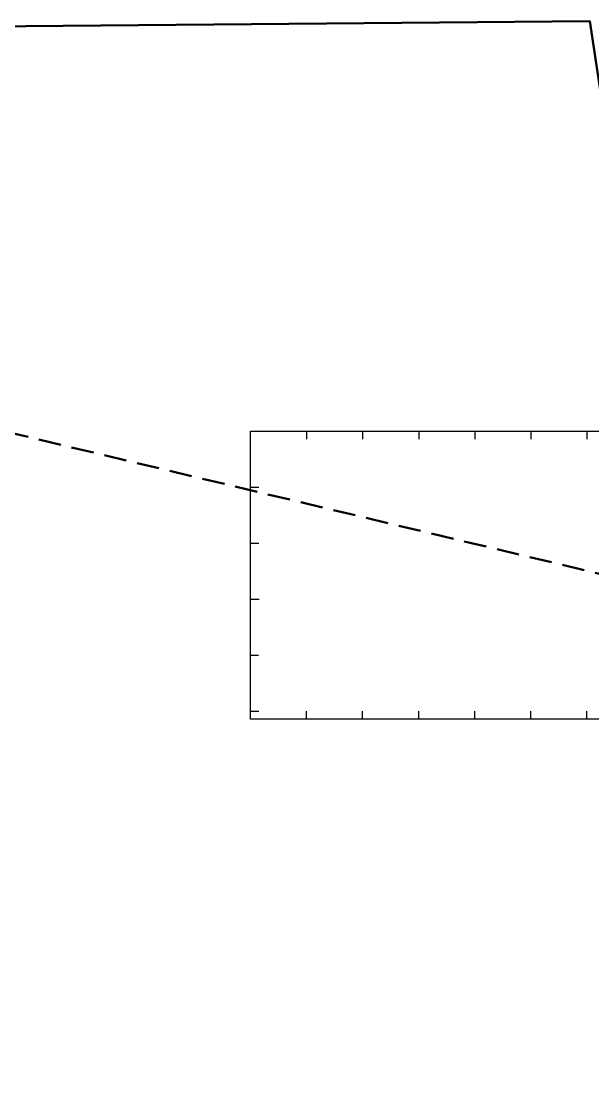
# Model space of a CAD drawing. Header units: millimetres. Extents: x -9712089 to 9811186, y -16952483 to 15586308.
# Drawn here: x 564563 to 595153, y -439688 to -383190 of the extents above; entities that cross this region are included whole.
import ezdxf

# ---------------------------------------------------------------- set-up
doc = ezdxf.new("R2010")
doc.units = ezdxf.units.MM
doc.linetypes.add('K5LT_DASHED', pattern=[6, 4, -2])
doc.layers.add('_Dim', color=5, linetype='Continuous')
doc.linetypes.add('SVZ_CABLE_PROJ_3', pattern='A,36,-2,["/",Standard,S=3,R=0,X=0,Y=-1.5],-5', length=43)

msp = doc.modelspace()

# ---------------------------------------------------------------- linework, layer by layer
at = {"color": 140, "linetype": 'SVZ_CABLE_PROJ_3', "lineweight": 50, "ltscale": 250}
msp.add_lwpolyline([(485361, -439144), (500864, -439688), (512465, -383928), (594989, -383190), (598642, -407445), (598093, -412385), (598093, -412385)], dxfattribs=at)
at = {"color": 140, "linetype": 'K5LT_DASHED', "lineweight": 50, "ltscale": 300}
msp.add_lwpolyline([(485668, -430112), (507903, -436268), (552169, -437705), (553263, -402649), (598492, -413480)], dxfattribs=at)
at = {"layer": '_Dim', "color": 13}
for p, q in [((579836, -405125), (579836, -405562)), ((582836, -405125), (582836, -405562)), ((585836, -405125), (585836, -405562)), ((585836, -405125), (585836, -405562)), ((588836, -405125), (588836, -405562)), ((591836, -405125), (591836, -405562)), ((594836, -405125), (594836, -405562)), ((576843, -408125), (577279, -408124)), ((576850, -411125), (577287, -411124)), ((576857, -414125), (577294, -414124)), ((576829, -417125), (577265, -417124)), ((576836, -420125), (577272, -420124)), ((579836, -420551), (579836, -420114)), ((582836, -420551), (582836, -420114)), ((585836, -420551), (585836, -420114)), ((588836, -420551), (588836, -420114)), ((591836, -420551), (591836, -420114)), ((594836, -420551), (594836, -420114))]:
    msp.add_line(p, q, dxfattribs=at)
msp.add_lwpolyline([(607036, -411586), (607036, -420551), (576836, -420551), (576836, -405125), (607036, -405125), (607036, -411286)], dxfattribs=at)

doc.saveas('drawing.dxf')
